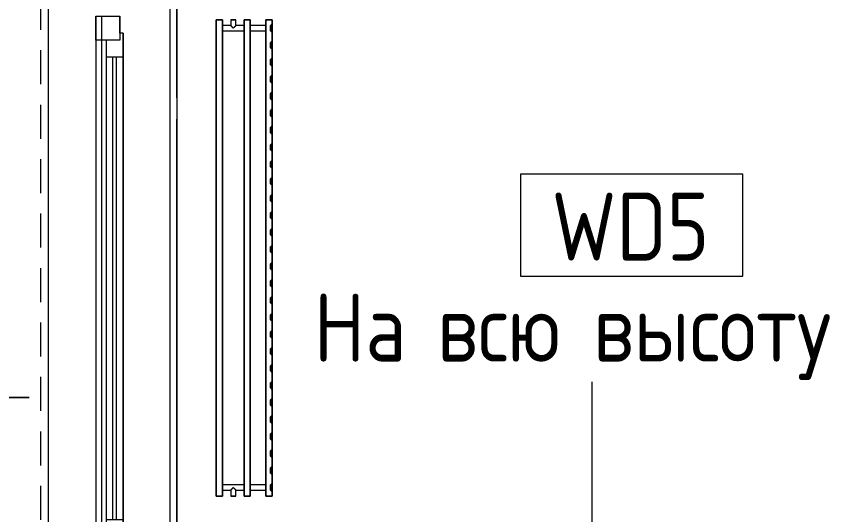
# Model space of a CAD drawing. Header units: millimetres. Extents: x -3129 to 197107, y -8553 to 29000.
# Drawn here: x -362 to 2029, y 11655 to 13120 of the extents above; entities that cross this region are included whole.
import ezdxf

# ---------------------------------------------------------------- set-up
doc = ezdxf.new("R2010")
doc.units = ezdxf.units.MM
doc.linetypes.add('200_ШТРИХ__ш1_п0_6_', pattern=[160, 100, -60])
doc.linetypes.add('Осевая', pattern=[3175, 635, -476.25, 1587.5, -476.25])
for name, color, linetype, lineweight in [('A-ANNO-DIMS', 7, 'Continuous', 9), ('A-ANNO-DIMS-100', 7, 'Continuous', 9), ('A-DETL-MBND-1', 7, '200_ШТРИХ__ш1_п0_6_', 9), ('A-GLAZ', 7, 'Continuous', 9), ('A-WALL', 7, 'Continuous', 9), ('A-WALL-IDEN', 7, 'Continuous', 9), ('I-WALL', 7, 'Continuous', 9), ('Оси', 7, 'Continuous', 9), ('Оси-2', 7, 'Осевая', 9)]:
    doc.layers.add(name, color=color, linetype=linetype, lineweight=lineweight)
doc.layers.add('M-EQPM-1', color=7, linetype='Continuous', lineweight=9, true_color=0xaaaaaa)
doc.styles.add('GOST Common_1', font='GOST_Common.ttf', dxfattribs={"width": 0.9, "height": 200})
doc.styles.add('ISOCPEUR', font='isocpeur.ttf', dxfattribs={"width": 0.9, "height": 250})
doc.dimstyles.new('ISO-2_5_0_9К_БОЛЬШОЙ', dxfattribs={"dimscale": 304.8, "dimtxt": 248.995294, "dimasz": 0.492126, "dimexe": 0.393701, "dimexo": 0.984252, "dimgap": 0, "dimtad": 1, "dimdec": 0, "dimrnd": 10, "dimzin": 0, "dimdsep": 46, "dimtxsty": 'ISOCPEUR', "dimblk1": 'OBLIQUE', "dimblk2": 'OBLIQUE', "dimsah": 1, "dimcen": 0.09, "dimdle": 0.393701, "dimazin": 0, "dimtfac": 1, "dimtdec": 4, "dimtix": 1, "dimtmove": 0, "dimatfit": 3, "dimfxl": 1, "dimtvp": 1, "dimtolj": 1, "dimtzin": 0, "dimarcsym": 2})

# ---------------------------------------------------------------- blocks, each defined once
blk = doc.blocks.new('120_Окно_СКБ_1Ст - 120_Окно_СКБ_1Ст_1600х2500_h_ 2-22959204-План монтажа стен и перегородок 2 этажа  в осях 1-12')
at = {"layer": 'A-GLAZ'}
for p, q in [((-800, -127), (-800, -57)), ((-800, -57), (-730, -57)), ((800, -57), (-800, -57)), ((-730, -57), (-730, -127)), ((730, -127), (730, -57)), ((730, -57), (800, -57)), ((800, -57), (800, -127)), ((730, -87), (-730, -87)), ((-730, -87), (-730, -127)), ((-680, -137), (-680, -87)), ((680, -137), (680, -87)), ((730, -127), (730, -87)), ((-680, -107), (680, -107)), ((680, -117), (-680, -117)), ((-730, -127), (-800, -127)), ((-800, -127), (-750, -127)), ((-730, -127), (-750, -127)), ((-750, -127), (-750, -137)), ((-750, -137), (750, -137)), ((750, -137), (-750, -137)), ((800, -127), (730, -127)), ((750, -127), (730, -127)), ((750, -127), (800, -127)), ((750, -137), (750, -127))]:
    blk.add_line(p, q, dxfattribs=at)
blk = doc.blocks.new('radiator_prado_classic_z_tip_30_po exemplyaru - Classic Z Тип 30-500-30677901-План монтажа стен и перегородок 2 этажа  в осях 1-12')
at = {"layer": 'M-EQPM-1'}
for p, q in [((0, -64), (0, -82)), ((0, -64), (1400, -64)), ((1400, -64), (0, -64)), ((0, -82), (0, -64)), ((1400, -82), (1400, -64)), ((1400, -64), (1400, -82)), ((0, -82), (1400, -82)), ((17.5, -82), (0, -82)), ((17.5, -82), (17.5, -106.5)), ((17.5, -82), (17.5, -106.5)), ((17.5, -82), (19.7, -82)), ((18.5, -82), (17.5, -82)), ((17.5, -82), (32.5, -82)), ((32.5, -82), (17.5, -82)), ((19.7, -82), (18.5, -82)), ((31.5, -82), (18.5, -82)), ((19.7, -82), (28.7, -82)), ((23.1, -82), (19.7, -82)), ((26.9, -82), (23.1, -82)), ((28.7, -82), (26.9, -82)), ((28.7, -82), (32.5, -82)), ((32.5, -82), (28.7, -82)), ((32.5, -146), (32.5, -82)), ((32.5, -146), (32.5, -82)), ((1367.5, -82), (32.5, -82)), ((1367.5, -82), (1367.5, -146)), ((1367.5, -82), (1367.5, -146)), ((1367.5, -82), (1367.8, -82)), ((1382.5, -82), (1367.5, -82)), ((1367.5, -82), (1382.5, -82)), ((1367.8, -82), (1367.5, -82)), ((1367.8, -82), (1375, -82)), ((1368.5, -82), (1367.8, -82)), ((1369.7, -82), (1368.5, -82)), ((1381.5, -82), (1368.5, -82)), ((1371.2, -82), (1369.7, -82)), ((1382.5, -82), (1371.2, -82)), ((1375, -82), (1382.5, -82)), ((1382.5, -106.5), (1382.5, -82)), ((1382.5, -106.5), (1382.5, -82)), ((1400, -82), (1382.5, -82)), ((17.5, -106.5), (0, -106.5)), ((17.5, -106.5), (0, -106.5)), ((0, -121.5), (0, -106.5)), ((0, -106.5), (0, -106.8)), ((0, -106.8), (0, -121.2)), ((0, -106.8), (0, -107.5)), ((0, -108.7), (0, -106.8)), ((0, -106.8), (0, -106.8)), ((0, -107.5), (0, -108.7)), ((0, -108.7), (0, -110.3)), ((0, -110.3), (0, -108.7)), ((0, -110.3), (0, -112.1)), ((0, -112.1), (0, -110.3)), ((0, -112.1), (0, -114)), ((0, -114), (0, -112.1)), ((0, -114), (0, -115.9)), ((0, -115.9), (0, -114)), ((0, -115.9), (0, -117.8)), ((0, -117.8), (0, -115.9)), ((0, -117.8), (0, -119.3)), ((0, -119.3), (0, -117.8)), ((0, -119.3), (0, -120.5)), ((0, -120.5), (0, -119.3)), ((1400, -106.5), (1382.5, -106.5)), ((1400, -106.5), (1382.5, -106.5)), ((1400, -106.8), (1400, -106.5)), ((1400, -106.5), (1400, -121.5)), ((1400, -106.8), (1400, -106.5)), ((1400, -106.5), (1400, -106.8)), ((1400, -121.2), (1400, -106.8)), ((1400, -121.2), (1400, -106.8)), ((1400, -106.8), (1400, -110.3)), ((1400, -110.3), (1400, -112.1)), ((1400, -112.1), (1400, -121.2)), ((0, -120.5), (0, -121.2)), ((0, -121.2), (0, -120.5)), ((0, -121.2), (0, -121.5)), ((0, -121.2), (0, -121.2)), ((0, -121.5), (17.5, -121.5)), ((0, -121.5), (17.5, -121.5)), ((17.5, -121.5), (17.5, -146)), ((17.5, -121.5), (17.5, -146)), ((1382.5, -146), (1382.5, -121.5)), ((1382.5, -121.5), (1400, -121.5)), ((1382.5, -146), (1382.5, -121.5)), ((1382.5, -121.5), (1400, -121.5)), ((1400, -121.5), (1400, -121.2)), ((1400, -121.5), (1400, -121.2)), ((1400, -121.2), (1400, -121.5)), ((0, -146), (0, -164)), ((1400, -146), (0, -146)), ((0, -146), (17.5, -146)), ((0, -164), (0, -146)), ((0, -164), (1400, -164)), ((17.5, -164), (0, -164)), ((18.5, -146), (17.5, -146)), ((17.5, -146), (17.8, -146)), ((32.5, -146), (17.5, -146)), ((17.5, -146), (32.5, -146)), ((17.5, -164), (17.5, -210)), ((17.5, -164), (17.5, -210)), ((17.5, -164), (32.2, -164)), ((25, -164), (17.5, -164)), ((17.5, -164), (17.8, -164)), ((23.1, -164), (17.5, -164)), ((17.8, -146), (18.5, -146)), ((17.8, -164), (18.5, -164)), ((32.2, -146), (18.5, -146)), ((18.5, -146), (19.7, -146)), ((18.5, -146), (31.5, -146)), ((18.5, -164), (19.7, -164)), ((31.5, -164), (18.5, -164)), ((19.7, -146), (21.2, -146)), ((19.7, -164), (21.2, -164)), ((21.2, -146), (23.1, -146)), ((21.2, -164), (23.1, -164)), ((23.1, -146), (25, -146)), ((23.1, -164), (25, -164)), ((26.9, -164), (23.1, -164)), ((25, -146), (26.9, -146)), ((26.9, -164), (25, -164)), ((25, -164), (26.9, -164)), ((26.9, -146), (28.7, -146)), ((28.7, -164), (26.9, -164)), ((26.9, -164), (28.7, -164)), ((32.5, -164), (26.9, -164)), ((30.3, -164), (28.7, -164)), ((28.7, -146), (30.3, -146)), ((28.7, -164), (30.3, -164)), ((30.3, -146), (32.5, -146)), ((31.5, -164), (30.3, -164)), ((30.3, -164), (31.5, -164)), ((32.2, -164), (31.5, -164)), ((31.5, -164), (32.2, -164)), ((32.5, -146), (32.2, -146)), ((32.2, -164), (32.5, -164)), ((32.5, -164), (32.2, -164)), ((32.2, -164), (32.5, -164)), ((32.5, -146), (1367.5, -146)), ((32.5, -210), (32.5, -164)), ((32.5, -210), (32.5, -164)), ((1367.5, -164), (32.5, -164)), ((1382.5, -146), (1367.5, -146)), ((1367.5, -146), (1382.5, -146)), ((1382.5, -146), (1367.5, -146)), ((1367.5, -146), (1382.5, -146)), ((1367.5, -164), (1367.5, -210)), ((1367.5, -164), (1367.5, -210)), ((1367.5, -164), (1367.8, -164)), ((1367.8, -164), (1367.5, -164)), ((1367.5, -164), (1382.5, -164)), ((1382.5, -164), (1367.5, -164)), ((1367.8, -164), (1368.5, -164)), ((1382.5, -164), (1367.8, -164)), ((1368.5, -146), (1381.5, -146)), ((1368.5, -164), (1375, -164)), ((1381.5, -164), (1368.5, -164)), ((1375, -164), (1382.5, -164)), ((1382.5, -146), (1400, -146)), ((1382.5, -210), (1382.5, -164)), ((1382.5, -210), (1382.5, -164)), ((1400, -164), (1382.5, -164)), ((1400, -164), (1400, -146)), ((1400, -146), (1400, -164)), ((1400, -210), (0, -210)), ((0, -210), (0, -228)), ((0, -228), (0, -210)), ((0, -210), (17.5, -210)), ((26.9, -210), (17.5, -210)), ((17.5, -210), (25, -210)), ((19.7, -210), (17.5, -210)), ((17.5, -210), (32.5, -210)), ((18.5, -210), (31.5, -210)), ((30.3, -210), (19.7, -210)), ((25, -210), (32.2, -210)), ((32.5, -210), (26.9, -210)), ((32.5, -210), (30.3, -210)), ((32.2, -210), (32.5, -210)), ((32.5, -210), (1367.5, -210)), ((1378.7, -210), (1367.5, -210)), ((1367.5, -210), (1367.8, -210)), ((1382.5, -210), (1367.5, -210)), ((1367.5, -210), (1382.5, -210)), ((1367.8, -210), (1368.5, -210)), ((1368.5, -210), (1369.7, -210)), ((1368.5, -210), (1381.5, -210)), ((1369.7, -210), (1371.2, -210)), ((1371.2, -210), (1373.1, -210)), ((1373.1, -210), (1375, -210)), ((1375, -210), (1376.9, -210)), ((1376.9, -210), (1380.3, -210)), ((1382.2, -210), (1378.7, -210)), ((1380.3, -210), (1381.5, -210)), ((1381.5, -210), (1382.5, -210)), ((1382.5, -210), (1382.2, -210)), ((1382.5, -210), (1400, -210)), ((1400, -228), (1400, -210)), ((1400, -210), (1400, -228)), ((0, -228), (1400, -228)), ((12.5, -228), (0, -228)), ((17.5, -223), (12.5, -228)), ((17.5, -223), (12.5, -228)), ((37.5, -228), (12.5, -228)), ((37.5, -228), (12.5, -228)), ((12.5, -228), (37.5, -228)), ((17.5, -223), (32.5, -223)), ((32.5, -223), (17.5, -223)), ((37.5, -228), (32.5, -223)), ((32.5, -223), (37.5, -228)), ((62.5, -228), (37.5, -228)), ((67.5, -223), (62.5, -228)), ((67.5, -223), (62.5, -228)), ((87.5, -228), (62.5, -228)), ((87.5, -228), (62.5, -228)), ((62.5, -228), (87.5, -228)), ((67.5, -223), (82.5, -223)), ((82.5, -223), (67.5, -223)), ((87.5, -228), (82.5, -223)), ((82.5, -223), (87.5, -228)), ((112.5, -228), (87.5, -228)), ((117.5, -223), (112.5, -228)), ((117.5, -223), (112.5, -228)), ((137.5, -228), (112.5, -228)), ((137.5, -228), (112.5, -228)), ((112.5, -228), (137.5, -228)), ((117.5, -223), (132.5, -223)), ((132.5, -223), (117.5, -223)), ((137.5, -228), (132.5, -223)), ((132.5, -223), (137.5, -228)), ((162.5, -228), (137.5, -228)), ((167.5, -223), (162.5, -228)), ((167.5, -223), (162.5, -228)), ((187.5, -228), (162.5, -228)), ((187.5, -228), (162.5, -228)), ((162.5, -228), (187.5, -228)), ((167.5, -223), (182.5, -223)), ((182.5, -223), (167.5, -223)), ((187.5, -228), (182.5, -223)), ((182.5, -223), (187.5, -228)), ((212.5, -228), (187.5, -228)), ((217.5, -223), (212.5, -228)), ((217.5, -223), (212.5, -228)), ((237.5, -228), (212.5, -228)), ((237.5, -228), (212.5, -228)), ((212.5, -228), (237.5, -228)), ((217.5, -223), (232.5, -223)), ((232.5, -223), (217.5, -223)), ((237.5, -228), (232.5, -223)), ((232.5, -223), (237.5, -228)), ((262.5, -228), (237.5, -228)), ((267.5, -223), (262.5, -228)), ((267.5, -223), (262.5, -228)), ((287.5, -228), (262.5, -228)), ((287.5, -228), (262.5, -228)), ((262.5, -228), (287.5, -228)), ((267.5, -223), (282.5, -223)), ((282.5, -223), (267.5, -223)), ((287.5, -228), (282.5, -223)), ((282.5, -223), (287.5, -228)), ((312.5, -228), (287.5, -228)), ((317.5, -223), (312.5, -228)), ((317.5, -223), (312.5, -228)), ((337.5, -228), (312.5, -228)), ((337.5, -228), (312.5, -228)), ((312.5, -228), (337.5, -228)), ((317.5, -223), (332.5, -223)), ((332.5, -223), (317.5, -223)), ((337.5, -228), (332.5, -223)), ((332.5, -223), (337.5, -228)), ((362.5, -228), (337.5, -228)), ((367.5, -223), (362.5, -228)), ((367.5, -223), (362.5, -228)), ((387.5, -228), (362.5, -228)), ((387.5, -228), (362.5, -228)), ((362.5, -228), (387.5, -228)), ((367.5, -223), (382.5, -223)), ((382.5, -223), (367.5, -223)), ((387.5, -228), (382.5, -223)), ((382.5, -223), (387.5, -228)), ((412.5, -228), (387.5, -228)), ((417.5, -223), (412.5, -228)), ((417.5, -223), (412.5, -228)), ((437.5, -228), (412.5, -228)), ((437.5, -228), (412.5, -228)), ((412.5, -228), (437.5, -228)), ((417.5, -223), (432.5, -223)), ((432.5, -223), (417.5, -223)), ((437.5, -228), (432.5, -223)), ((432.5, -223), (437.5, -228)), ((462.5, -228), (437.5, -228)), ((467.5, -223), (462.5, -228)), ((467.5, -223), (462.5, -228)), ((487.5, -228), (462.5, -228)), ((487.5, -228), (462.5, -228)), ((462.5, -228), (487.5, -228)), ((467.5, -223), (482.5, -223)), ((482.5, -223), (467.5, -223)), ((487.5, -228), (482.5, -223)), ((482.5, -223), (487.5, -228)), ((512.5, -228), (487.5, -228)), ((517.5, -223), (512.5, -228)), ((517.5, -223), (512.5, -228)), ((537.5, -228), (512.5, -228)), ((537.5, -228), (512.5, -228)), ((512.5, -228), (537.5, -228)), ((517.5, -223), (532.5, -223)), ((532.5, -223), (517.5, -223)), ((537.5, -228), (532.5, -223)), ((532.5, -223), (537.5, -228)), ((562.5, -228), (537.5, -228)), ((567.5, -223), (562.5, -228)), ((567.5, -223), (562.5, -228)), ((587.5, -228), (562.5, -228)), ((587.5, -228), (562.5, -228)), ((562.5, -228), (587.5, -228)), ((567.5, -223), (582.5, -223)), ((582.5, -223), (567.5, -223)), ((587.5, -228), (582.5, -223)), ((582.5, -223), (587.5, -228)), ((612.5, -228), (587.5, -228)), ((617.5, -223), (612.5, -228)), ((617.5, -223), (612.5, -228)), ((637.5, -228), (612.5, -228)), ((637.5, -228), (612.5, -228)), ((612.5, -228), (637.5, -228)), ((617.5, -223), (632.5, -223)), ((632.5, -223), (617.5, -223)), ((637.5, -228), (632.5, -223)), ((632.5, -223), (637.5, -228)), ((662.5, -228), (637.5, -228)), ((667.5, -223), (662.5, -228)), ((667.5, -223), (662.5, -228)), ((687.5, -228), (662.5, -228)), ((687.5, -228), (662.5, -228)), ((662.5, -228), (687.5, -228)), ((667.5, -223), (682.5, -223)), ((682.5, -223), (667.5, -223)), ((687.5, -228), (682.5, -223)), ((682.5, -223), (687.5, -228)), ((712.5, -228), (687.5, -228)), ((717.5, -223), (712.5, -228)), ((717.5, -223), (712.5, -228)), ((737.5, -228), (712.5, -228)), ((737.5, -228), (712.5, -228)), ((712.5, -228), (737.5, -228)), ((717.5, -223), (732.5, -223)), ((732.5, -223), (717.5, -223)), ((737.5, -228), (732.5, -223)), ((732.5, -223), (737.5, -228)), ((762.5, -228), (737.5, -228)), ((767.5, -223), (762.5, -228)), ((767.5, -223), (762.5, -228)), ((787.5, -228), (762.5, -228)), ((787.5, -228), (762.5, -228)), ((762.5, -228), (787.5, -228)), ((767.5, -223), (782.5, -223)), ((782.5, -223), (767.5, -223)), ((787.5, -228), (782.5, -223)), ((782.5, -223), (787.5, -228)), ((812.5, -228), (787.5, -228)), ((817.5, -223), (812.5, -228)), ((817.5, -223), (812.5, -228)), ((837.5, -228), (812.5, -228)), ((837.5, -228), (812.5, -228)), ((812.5, -228), (837.5, -228)), ((817.5, -223), (832.5, -223)), ((832.5, -223), (817.5, -223)), ((837.5, -228), (832.5, -223)), ((832.5, -223), (837.5, -228)), ((862.5, -228), (837.5, -228)), ((867.5, -223), (862.5, -228)), ((867.5, -223), (862.5, -228)), ((887.5, -228), (862.5, -228)), ((887.5, -228), (862.5, -228)), ((862.5, -228), (887.5, -228)), ((867.5, -223), (882.5, -223)), ((882.5, -223), (867.5, -223)), ((887.5, -228), (882.5, -223)), ((882.5, -223), (887.5, -228)), ((912.5, -228), (887.5, -228)), ((917.5, -223), (912.5, -228)), ((917.5, -223), (912.5, -228)), ((937.5, -228), (912.5, -228)), ((937.5, -228), (912.5, -228)), ((912.5, -228), (937.5, -228)), ((917.5, -223), (932.5, -223)), ((932.5, -223), (917.5, -223)), ((937.5, -228), (932.5, -223)), ((932.5, -223), (937.5, -228)), ((962.5, -228), (937.5, -228)), ((967.5, -223), (962.5, -228)), ((967.5, -223), (962.5, -228)), ((987.5, -228), (962.5, -228)), ((987.5, -228), (962.5, -228)), ((962.5, -228), (987.5, -228)), ((967.5, -223), (982.5, -223)), ((982.5, -223), (967.5, -223)), ((987.5, -228), (982.5, -223)), ((982.5, -223), (987.5, -228)), ((1012.5, -228), (987.5, -228)), ((1017.5, -223), (1012.5, -228)), ((1017.5, -223), (1012.5, -228)), ((1037.5, -228), (1012.5, -228)), ((1037.5, -228), (1012.5, -228)), ((1012.5, -228), (1037.5, -228)), ((1017.5, -223), (1032.5, -223)), ((1032.5, -223), (1017.5, -223)), ((1037.5, -228), (1032.5, -223)), ((1032.5, -223), (1037.5, -228)), ((1062.5, -228), (1037.5, -228)), ((1067.5, -223), (1062.5, -228)), ((1067.5, -223), (1062.5, -228)), ((1087.5, -228), (1062.5, -228)), ((1087.5, -228), (1062.5, -228)), ((1062.5, -228), (1087.5, -228)), ((1067.5, -223), (1082.5, -223)), ((1082.5, -223), (1067.5, -223)), ((1087.5, -228), (1082.5, -223)), ((1082.5, -223), (1087.5, -228)), ((1112.5, -228), (1087.5, -228)), ((1117.5, -223), (1112.5, -228)), ((1117.5, -223), (1112.5, -228)), ((1137.5, -228), (1112.5, -228)), ((1137.5, -228), (1112.5, -228)), ((1112.5, -228), (1137.5, -228)), ((1117.5, -223), (1132.5, -223)), ((1132.5, -223), (1117.5, -223)), ((1137.5, -228), (1132.5, -223)), ((1132.5, -223), (1137.5, -228)), ((1162.5, -228), (1137.5, -228)), ((1167.5, -223), (1162.5, -228)), ((1167.5, -223), (1162.5, -228)), ((1187.5, -228), (1162.5, -228)), ((1187.5, -228), (1162.5, -228)), ((1162.5, -228), (1187.5, -228)), ((1167.5, -223), (1182.5, -223)), ((1182.5, -223), (1167.5, -223)), ((1187.5, -228), (1182.5, -223)), ((1182.5, -223), (1187.5, -228)), ((1212.5, -228), (1187.5, -228)), ((1217.5, -223), (1212.5, -228)), ((1217.5, -223), (1212.5, -228)), ((1237.5, -228), (1212.5, -228)), ((1237.5, -228), (1212.5, -228)), ((1212.5, -228), (1237.5, -228)), ((1217.5, -223), (1232.5, -223)), ((1232.5, -223), (1217.5, -223)), ((1237.5, -228), (1232.5, -223)), ((1232.5, -223), (1237.5, -228)), ((1262.5, -228), (1237.5, -228)), ((1267.5, -223), (1262.5, -228)), ((1267.5, -223), (1262.5, -228)), ((1287.5, -228), (1262.5, -228)), ((1287.5, -228), (1262.5, -228)), ((1262.5, -228), (1287.5, -228)), ((1267.5, -223), (1282.5, -223)), ((1282.5, -223), (1267.5, -223)), ((1287.5, -228), (1282.5, -223)), ((1282.5, -223), (1287.5, -228)), ((1312.5, -228), (1287.5, -228)), ((1317.5, -223), (1312.5, -228)), ((1317.5, -223), (1312.5, -228)), ((1337.5, -228), (1312.5, -228)), ((1337.5, -228), (1312.5, -228)), ((1312.5, -228), (1337.5, -228)), ((1317.5, -223), (1332.5, -223)), ((1332.5, -223), (1317.5, -223)), ((1337.5, -228), (1332.5, -223)), ((1332.5, -223), (1337.5, -228)), ((1362.5, -228), (1337.5, -228)), ((1367.5, -223), (1362.5, -228)), ((1367.5, -223), (1362.5, -228)), ((1387.5, -228), (1362.5, -228)), ((1387.5, -228), (1362.5, -228)), ((1362.5, -228), (1387.5, -228)), ((1367.5, -223), (1382.5, -223)), ((1382.5, -223), (1367.5, -223)), ((1387.5, -228), (1382.5, -223)), ((1382.5, -223), (1387.5, -228)), ((1400, -228), (1387.5, -228))]:
    blk.add_line(p, q, dxfattribs=at)
for points, knots in [([(17.8, -106.8), (17.7, -106.7), (17.7, -106.7), (17.5, -106.5), (17.5, -106.5), (17.5, -106.5)], [0.8571429, 0.8571429, 0.8571429, 0.8571429, 0.8928571, 0.9285714, 1, 1, 1, 1]), ([(17.5, -106.5), (17.5, -106.5), (17.5, -106.5), (17.7, -106.7), (17.7, -106.7), (17.8, -106.8)], [0, 0, 0, 0, 0.0714286, 0.1071429, 0.1428571, 0.1428571, 0.1428571, 0.1428571]), ([(17.5, -106.5), (17.5, -106.5), (17.5, -106.5), (17.7, -106.7), (17.7, -106.7), (17.8, -106.8)], [0, 0, 0, 0, 0.0714286, 0.1071429, 0.1428571, 0.1428571, 0.1428571, 0.1428571]), ([(25, -114), (24.5, -113.5), (23.6, -112.6), (22.4, -111.4), (21.6, -110.6), (21.1, -110.1), (20.8, -109.8), (20.5, -109.5), (20.2, -109.2), (19.8, -108.9), (19.6, -108.6), (19.3, -108.3), (19, -108), (18.7, -107.7), (18.5, -107.5), (18.3, -107.3), (18.1, -107.1), (17.9, -106.9), (17.8, -106.8), (17.7, -106.7), (17.5, -106.5), (17.5, -106.5), (17.5, -106.5)], [0, 0, 0, 0, 0.142857, 0.285714, 0.357143, 0.392857, 0.428571, 0.464286, 0.5, 0.535714, 0.571429, 0.607143, 0.642857, 0.678571, 0.714286, 0.75, 0.785714, 0.821429, 0.857143, 0.892857, 0.928571, 1, 1, 1, 1]), ([(17.5, -121.5), (17.5, -121.5), (17.5, -121.5), (17.7, -121.3), (17.8, -121.2), (17.9, -121.1), (18.1, -120.9), (18.3, -120.7), (18.5, -120.5), (18.7, -120.3), (19, -120), (19.3, -119.7), (19.6, -119.4), (19.8, -119.1), (20.3, -118.7), (20.7, -118.3), (21.1, -117.9), (21.6, -117.4), (22.4, -116.6), (23.6, -115.4), (24.5, -114.5), (25, -114)], [0, 0, 0, 0, 0.071429, 0.107143, 0.142857, 0.178571, 0.214286, 0.25, 0.285714, 0.321429, 0.357143, 0.392857, 0.428571, 0.464286, 0.5, 0.571429, 0.607143, 0.642857, 0.714286, 0.857143, 1, 1, 1, 1]), ([(17.8, -106.8), (17.8, -106.8), (17.9, -106.9), (18.1, -107.1), (18.3, -107.3), (18.5, -107.5), (18.7, -107.7), (19, -108), (19.3, -108.3), (19.6, -108.6), (19.8, -108.9), (20.3, -109.3), (20.7, -109.7), (21.1, -110.1), (21.6, -110.6), (21.9, -110.9), (22.1, -111.1)], [0.1428571, 0.1428571, 0.1428571, 0.1428571, 0.1785714, 0.2142857, 0.25, 0.2857143, 0.3214286, 0.3571429, 0.3928571, 0.4285714, 0.4642857, 0.5, 0.5714286, 0.6071429, 0.6428571, 0.7142857, 0.7142857, 0.7142857, 0.7142857]), ([(23.6, -115.4), (23.1, -115.9), (22.4, -116.6), (21.6, -117.4), (21.1, -117.9), (20.8, -118.2), (20.5, -118.5), (20.2, -118.8), (19.8, -119.1), (19.6, -119.4), (19.3, -119.7), (19, -120), (18.7, -120.3), (18.6, -120.4), (18.5, -120.5)], [0.1428571, 0.1428571, 0.1428571, 0.1428571, 0.2857143, 0.3571429, 0.3928571, 0.4285714, 0.4642857, 0.5, 0.5357143, 0.5714286, 0.6071429, 0.6428571, 0.6785714, 0.7142857, 0.7142857, 0.7142857, 0.7142857]), ([(19.6, -108.6), (19.7, -108.7), (19.9, -108.8), (20.3, -109.3), (20.6, -109.6), (20.8, -109.8)], [0.4285714, 0.4285714, 0.4285714, 0.4285714, 0.4642857, 0.5, 0.5714286, 0.5714286, 0.5714286, 0.5714286]), ([(19.6, -119.4), (19.7, -119.3), (19.9, -119.2), (20.3, -118.7), (20.7, -118.3), (21.1, -117.9), (21.6, -117.4), (21.9, -117.1), (22.1, -116.9)], [0.4285714, 0.4285714, 0.4285714, 0.4285714, 0.4642857, 0.5, 0.5714286, 0.6071429, 0.6428571, 0.7142857, 0.7142857, 0.7142857, 0.7142857]), ([(22.1, -111.1), (21.9, -110.9), (21.6, -110.6), (21.1, -110.1), (20.9, -109.9), (20.8, -109.8)], [0.2857143, 0.2857143, 0.2857143, 0.2857143, 0.3571429, 0.3928571, 0.4285714, 0.4285714, 0.4285714, 0.4285714]), ([(20.8, -109.8), (20.9, -109.9), (21.1, -110.1), (21.6, -110.6), (21.9, -110.9), (22.1, -111.1)], [0.5714286, 0.5714286, 0.5714286, 0.5714286, 0.6071429, 0.6428571, 0.7142857, 0.7142857, 0.7142857, 0.7142857]), ([(22.1, -116.9), (21.9, -117.1), (21.6, -117.4), (21.1, -117.9), (20.9, -118.1), (20.8, -118.2)], [0.2857143, 0.2857143, 0.2857143, 0.2857143, 0.3571429, 0.3928571, 0.4285714, 0.4285714, 0.4285714, 0.4285714]), ([(1375, -114), (1375.5, -113.5), (1376.4, -112.6), (1377.6, -111.4), (1378.4, -110.6), (1378.9, -110.1), (1379.2, -109.8), (1379.5, -109.5), (1379.8, -109.2), (1380.1, -108.8), (1380.4, -108.6), (1380.7, -108.3), (1381, -108), (1381.3, -107.7), (1381.5, -107.5), (1381.7, -107.3), (1381.9, -107.1), (1382.1, -106.9), (1382.2, -106.8), (1382.3, -106.7), (1382.5, -106.5), (1382.5, -106.5), (1382.5, -106.5)], [0, 0, 0, 0, 0.142857, 0.285714, 0.357143, 0.392857, 0.428571, 0.464286, 0.5, 0.535714, 0.571429, 0.607143, 0.642857, 0.678571, 0.714286, 0.75, 0.785714, 0.821429, 0.857143, 0.892857, 0.928571, 1, 1, 1, 1]), ([(1382.5, -121.5), (1382.5, -121.5), (1382.5, -121.5), (1382.3, -121.3), (1382.2, -121.2), (1382.1, -121.1), (1381.9, -120.9), (1381.7, -120.7), (1381.5, -120.5), (1381.3, -120.3), (1381, -120), (1380.7, -119.7), (1380.4, -119.4), (1380.1, -119.2), (1379.7, -118.7), (1379.3, -118.3), (1378.9, -117.9), (1378.4, -117.4), (1377.6, -116.6), (1376.4, -115.4), (1375.5, -114.5), (1375, -114)], [0, 0, 0, 0, 0.071429, 0.107143, 0.142857, 0.178571, 0.214286, 0.25, 0.285714, 0.321429, 0.357143, 0.392857, 0.428571, 0.464286, 0.5, 0.571429, 0.607143, 0.642857, 0.714286, 0.857143, 1, 1, 1, 1]), ([(1376.4, -115.4), (1376.9, -115.9), (1377.6, -116.6), (1378.4, -117.4), (1378.9, -117.9), (1379.2, -118.2), (1379.5, -118.5), (1379.8, -118.8), (1380.1, -119.2), (1380.4, -119.4), (1380.7, -119.7), (1381, -120), (1381.3, -120.3), (1381.5, -120.5), (1381.7, -120.7), (1381.9, -120.9), (1382.1, -121.1), (1382.2, -121.2), (1382.2, -121.2)], [0.1428571, 0.1428571, 0.1428571, 0.1428571, 0.2857143, 0.3571429, 0.3928571, 0.4285714, 0.4642857, 0.5, 0.5357143, 0.5714286, 0.6071429, 0.6428571, 0.6785714, 0.7142857, 0.75, 0.7857143, 0.8214286, 0.8571429, 0.8571429, 0.8571429, 0.8571429]), ([(1376.4, -115.4), (1376.9, -115.9), (1377.6, -116.6), (1378.4, -117.4), (1378.9, -117.9), (1379.2, -118.2), (1379.5, -118.5), (1379.8, -118.8), (1380.1, -119.2), (1380.4, -119.4), (1380.7, -119.7), (1381, -120), (1381.3, -120.3), (1381.5, -120.5), (1381.7, -120.7), (1381.9, -120.9), (1382.1, -121.1), (1382.2, -121.2), (1382.2, -121.2)], [0.1428571, 0.1428571, 0.1428571, 0.1428571, 0.2857143, 0.3571429, 0.3928571, 0.4285714, 0.4642857, 0.5, 0.5357143, 0.5714286, 0.6071429, 0.6428571, 0.6785714, 0.7142857, 0.75, 0.7857143, 0.8214286, 0.8571429, 0.8571429, 0.8571429, 0.8571429]), ([(1382.2, -121.2), (1382.2, -121.2), (1382.1, -121.1), (1381.9, -120.9), (1381.7, -120.7), (1381.5, -120.5), (1381.3, -120.3), (1381, -120), (1380.7, -119.7), (1380.4, -119.4), (1380.1, -119.2), (1379.7, -118.7), (1379.3, -118.3), (1378.9, -117.9), (1378.4, -117.4), (1377.6, -116.6), (1376.9, -115.9), (1376.4, -115.4)], [0.1428571, 0.1428571, 0.1428571, 0.1428571, 0.1785714, 0.2142857, 0.25, 0.2857143, 0.3214286, 0.3571429, 0.3928571, 0.4285714, 0.4642857, 0.5, 0.5714286, 0.6071429, 0.6428571, 0.7142857, 0.8571429, 0.8571429, 0.8571429, 0.8571429]), ([(1382.2, -106.8), (1382.2, -106.8), (1382.1, -106.9), (1381.9, -107.1), (1381.7, -107.3), (1381.5, -107.5), (1381.3, -107.7), (1381, -108), (1380.7, -108.3), (1380.4, -108.6), (1380.1, -108.8), (1379.7, -109.3), (1379.3, -109.7), (1378.9, -110.1), (1378.4, -110.6), (1378.1, -110.9), (1377.9, -111.1)], [0.1428571, 0.1428571, 0.1428571, 0.1428571, 0.1785714, 0.2142857, 0.25, 0.2857143, 0.3214286, 0.3571429, 0.3928571, 0.4285714, 0.4642857, 0.5, 0.5714286, 0.6071429, 0.6428571, 0.7142857, 0.7142857, 0.7142857, 0.7142857]), ([(1382.2, -106.8), (1382.2, -106.8), (1382.1, -106.9), (1381.9, -107.1), (1381.7, -107.3), (1381.5, -107.5), (1381.3, -107.7), (1381, -108), (1380.7, -108.3), (1380.4, -108.6), (1380.1, -108.8), (1379.7, -109.3), (1379.3, -109.7), (1378.9, -110.1), (1378.4, -110.6), (1378.1, -110.9), (1377.9, -111.1)], [0.1428571, 0.1428571, 0.1428571, 0.1428571, 0.1785714, 0.2142857, 0.25, 0.2857143, 0.3214286, 0.3571429, 0.3928571, 0.4285714, 0.4642857, 0.5, 0.5714286, 0.6071429, 0.6428571, 0.7142857, 0.7142857, 0.7142857, 0.7142857]), ([(1377.9, -111.1), (1378.1, -110.9), (1378.4, -110.6), (1378.9, -110.1), (1379.2, -109.8), (1379.5, -109.5), (1379.8, -109.2), (1380.1, -108.8), (1380.4, -108.6), (1380.7, -108.3), (1381, -108), (1381.3, -107.7), (1381.5, -107.5), (1381.7, -107.3), (1381.9, -107.1), (1382.1, -106.9), (1382.2, -106.8), (1382.2, -106.8)], [0.2857143, 0.2857143, 0.2857143, 0.2857143, 0.3571429, 0.3928571, 0.4285714, 0.4642857, 0.5, 0.5357143, 0.5714286, 0.6071429, 0.6428571, 0.6785714, 0.7142857, 0.75, 0.7857143, 0.8214286, 0.8571429, 0.8571429, 0.8571429, 0.8571429]), ([(1382.5, -106.5), (1382.5, -106.5), (1382.5, -106.5), (1382.3, -106.7), (1382.3, -106.7), (1382.2, -106.8)], [0, 0, 0, 0, 0.0714286, 0.1071429, 0.1428571, 0.1428571, 0.1428571, 0.1428571]), ([(1382.5, -106.5), (1382.5, -106.5), (1382.5, -106.5), (1382.3, -106.7), (1382.3, -106.7), (1382.2, -106.8)], [0, 0, 0, 0, 0.0714286, 0.1071429, 0.1428571, 0.1428571, 0.1428571, 0.1428571]), ([(1382.2, -106.8), (1382.3, -106.7), (1382.3, -106.7), (1382.5, -106.5), (1382.5, -106.5), (1382.5, -106.5)], [0.8571429, 0.8571429, 0.8571429, 0.8571429, 0.8928571, 0.9285714, 1, 1, 1, 1]), ([(17.5, -121.5), (17.5, -121.5), (17.5, -121.5), (17.7, -121.3), (17.7, -121.3), (17.8, -121.2)], [0, 0, 0, 0, 0.0714286, 0.1071429, 0.1428571, 0.1428571, 0.1428571, 0.1428571]), ([(17.8, -121.2), (17.7, -121.3), (17.7, -121.3), (17.5, -121.5), (17.5, -121.5), (17.5, -121.5)], [0.8571429, 0.8571429, 0.8571429, 0.8571429, 0.8928571, 0.9285714, 1, 1, 1, 1]), ([(17.8, -121.2), (17.7, -121.3), (17.7, -121.3), (17.5, -121.5), (17.5, -121.5), (17.5, -121.5)], [0.8571429, 0.8571429, 0.8571429, 0.8571429, 0.8928571, 0.9285714, 1, 1, 1, 1]), ([(1382.2, -121.2), (1382.3, -121.3), (1382.3, -121.3), (1382.5, -121.5), (1382.5, -121.5), (1382.5, -121.5)], [0.8571429, 0.8571429, 0.8571429, 0.8571429, 0.8928571, 0.9285714, 1, 1, 1, 1]), ([(1382.2, -121.2), (1382.3, -121.3), (1382.3, -121.3), (1382.5, -121.5), (1382.5, -121.5), (1382.5, -121.5)], [0.8571429, 0.8571429, 0.8571429, 0.8571429, 0.8928571, 0.9285714, 1, 1, 1, 1]), ([(1382.5, -121.5), (1382.5, -121.5), (1382.5, -121.5), (1382.3, -121.3), (1382.3, -121.3), (1382.2, -121.2)], [0, 0, 0, 0, 0.0714286, 0.1071429, 0.1428571, 0.1428571, 0.1428571, 0.1428571])]:
    blk.add_open_spline(points, degree=3, knots=knots, dxfattribs=at)
for points in [[(20.8, -109.8), (20.7, -109.7), (20.5, -109.5), (20.2, -109.2), (19.9, -108.8), (19.6, -108.6), (19.3, -108.3), (19, -108), (18.7, -107.7), (18.5, -107.5), (18.3, -107.3), (18.1, -107.1), (17.9, -106.9), (17.8, -106.8), (17.8, -106.8)], [(17.8, -106.8), (17.8, -106.8), (17.9, -106.9), (18.1, -107.1), (18.3, -107.3), (18.4, -107.4), (18.5, -107.5)], [(17.8, -121.2), (17.8, -121.2), (17.9, -121.1), (18.1, -120.9), (18.3, -120.7), (18.5, -120.5), (18.7, -120.3), (19, -120), (19.3, -119.7), (19.5, -119.5), (19.6, -119.4)], [(18.5, -107.5), (18.6, -107.6), (18.7, -107.7), (19, -108), (19.3, -108.3), (19.5, -108.5), (19.6, -108.6)], [(19.6, -119.4), (19.5, -119.5), (19.3, -119.7), (19, -120), (18.7, -120.3), (18.6, -120.4), (18.5, -120.5)], [(20.8, -118.2), (20.7, -118.3), (20.5, -118.5), (20.2, -118.8), (19.9, -119.2), (19.7, -119.3), (19.6, -119.4)], [(23.6, -112.6), (23.1, -112.1), (22.6, -111.6), (22.1, -111.1)], [(22.1, -111.1), (22.6, -111.6), (23.1, -112.1), (23.6, -112.6)], [(22.1, -111.1), (22.6, -111.6), (23.6, -112.6), (24.5, -113.5), (25, -114)], [(22.1, -116.9), (22.6, -116.4), (23.1, -115.9), (23.6, -115.4)], [(23.6, -115.4), (23.1, -115.9), (22.6, -116.4), (22.1, -116.9)], [(25, -114), (24.5, -113.5), (24, -113), (23.6, -112.6)], [(23.6, -112.6), (24, -113), (24.5, -113.5), (25, -114)], [(23.6, -115.4), (24, -115), (24.5, -114.5), (25, -114)], [(25, -114), (24.5, -114.5), (24, -115), (23.6, -115.4)], [(25, -114), (24.5, -114.5), (24, -115), (23.6, -115.4)], [(1377.9, -111.1), (1377.4, -111.6), (1376.4, -112.6), (1375.5, -113.5), (1375, -114)], [(1377.9, -111.1), (1377.4, -111.6), (1376.4, -112.6), (1375.5, -113.5), (1375, -114)], [(1375, -114), (1375.5, -113.5), (1376.4, -112.6), (1377.4, -111.6), (1377.9, -111.1)], [(1375, -114), (1375.5, -114.5), (1376, -115), (1376.4, -115.4)], [(1375, -114), (1375.5, -114.5), (1376, -115), (1376.4, -115.4)], [(1376.4, -115.4), (1376, -115), (1375.5, -114.5), (1375, -114)], [(18.5, -120.5), (18.4, -120.6), (18.3, -120.7), (18.1, -120.9), (17.9, -121.1), (17.8, -121.2), (17.8, -121.2)], [(18.5, -120.5), (18.4, -120.6), (18.3, -120.7), (18.1, -120.9), (17.9, -121.1), (17.8, -121.2), (17.8, -121.2)]]:
    blk.add_open_spline(points, degree=3, dxfattribs=at)
blk = doc.blocks.new('DIMBLOCK18-План монтажа стен и перегородок 2 этажа  в осях 1-12')
at = {"layer": 'A-ANNO-DIMS-100', "lineweight": 20}
for p, q in [((-1252.3, 13400), (-1327.3, 13475)), ((-1252.3, 13400), (-1177.3, 13325)), ((-1252.3, 12000), (-1327.3, 12075)), ((-1252.3, 12000), (-1177.3, 11925))]:
    blk.add_line(p, q, dxfattribs=at)
at = {"layer": 'A-ANNO-DIMS-100'}
for p, q in [((-1446.2, 13400), (-1132.3, 13400)), ((-1252.3, 13400), (-1446.2, 13400)), ((-1252.3, 13400), (-1252.3, 12000)), ((-324.1, 12000), (-1372.3, 12000)), ((-1252.3, 12000), (-324.1, 12000))]:
    blk.add_line(p, q, dxfattribs=at)
at = {"layer": 'A-ANNO-DIMS-100', "color": 0, "insert": (-1578.9, 12393.5), "char_height": 250, "width": 735.494, "attachment_point": 1, "rotation": 90, "line_spacing_factor": 1.149209, "style": 'ISOCPEUR'}
blk.add_mtext('1400', dxfattribs=at)
blk = doc.blocks.new('_Oblique')
at = {"color": 0, "linetype": 'ByBlock', "lineweight": -2}
blk.add_line((-0.5, -0.5), (0.5, 0.5), dxfattribs=at)
blk = doc.blocks.new('DIMBLOCK19-План монтажа стен и перегородок 2 этажа  в осях 1-12')
at = {"layer": 'A-ANNO-DIMS-100', "lineweight": 20}
for p, q in [((-1252.3, 12000), (-1327.3, 12075)), ((-1252.3, 12000), (-1177.3, 11925)), ((-1252.3, 11100), (-1327.3, 11175)), ((-1252.3, 11100), (-1177.3, 11025))]:
    blk.add_line(p, q, dxfattribs=at)
at = {"layer": 'A-ANNO-DIMS-100'}
for p, q in [((-324.1, 12000), (-1372.3, 12000)), ((-1252.3, 12000), (-1252.3, 11100)), ((-1252.3, 12000), (-324.1, 12000)), ((-1446.2, 11100), (-1132.3, 11100)), ((-1252.3, 11100), (-1446.2, 11100))]:
    blk.add_line(p, q, dxfattribs=at)
at = {"layer": 'A-ANNO-DIMS-100', "color": 0, "insert": (-1578.9, 11313), "char_height": 250, "width": 568.858, "attachment_point": 1, "rotation": 90, "line_spacing_factor": 1.149209, "style": 'ISOCPEUR'}
blk.add_mtext('900', dxfattribs=at)
blk = doc.blocks.new('М_стена2 - Типоразмер-30678229-План монтажа стен и перегородок 2 этажа  в осях 1-12')
at = {"layer": 'A-WALL-IDEN'}
for p, q in [((3.258, 1.523), (-3.273, 1.523)), ((-3.273, 1.523), (-3.273, -1.477)), ((3.258, -1.477), (3.258, 1.523)), ((-3.273, -1.477), (3.258, -1.477))]:
    blk.add_line(p, q, dxfattribs=at)

msp = doc.modelspace()

# ---------------------------------------------------------------- linework, layer by layer
at = {"layer": 'A-DETL-MBND-1'}
msp.add_line((-290, 7320), (-290, 15380), dxfattribs=at)
at = {"layer": 'A-WALL'}
for p, q in [((-268, 15358), (-268, -258)), ((90, 11600), (90, 14700))]:
    msp.add_line(p, q, dxfattribs=at)
at = {"layer": 'A-WALL-IDEN'}
msp.add_line((1330.3, 10768.4), (1330.3, 12045.5), dxfattribs=at)
at = {"layer": 'I-WALL'}
for p, q in [((110, 14690), (110, 11600)), ((-110, 11520), (-110, 13120))]:
    msp.add_line(p, q, dxfattribs=at)
at = {"layer": 'Оси'}
msp.add_line((110, 12880), (110, 15380), dxfattribs=at)
at = {"layer": 'Оси-2'}
msp.add_line((110, 593.7), (110, 12880), dxfattribs=at)

# ---------------------------------------------------------------- block references
at = {"layer": 'A-GLAZ', "rotation": 89.99999999999993}
msp.add_blockref('120_Окно_СКБ_1Ст - 120_Окно_СКБ_1Ст_1600х2500_h_ 2-22959204-План монтажа стен и перегородок 2 этажа  в осях 1-12', (-185, 12320), dxfattribs=at)
at = {"layer": 'A-WALL-IDEN', "xscale": 99.99999999999993, "yscale": 99.99999999999993, "zscale": 99.99999999999993}
msp.add_blockref('М_стена2 - Типоразмер-30678229-План монтажа стен и перегородок 2 этажа  в осях 1-12', (1447, 12504), dxfattribs=at)
at = {"layer": 'M-EQPM-1', "rotation": 89.99999999999893}
msp.add_blockref('radiator_prado_classic_z_tip_30_po exemplyaru - Classic Z Тип 30-500-30677901-План монтажа стен и перегородок 2 этажа  в осях 1-12', (161.7, 11710), dxfattribs=at)

# ---------------------------------------------------------------- texts
at = {"layer": 'A-WALL-IDEN', "char_height": 200, "attachment_point": 1, "style": 'GOST Common_1'}
for s, insert, width in [('WD5', (1210.5, 12602), 584.43), ('На', (511.8, 12305.1), 360.759), ('\\fGOST Common|b0|i0|c204|p34|;\\W.9; ', (809.5, 12305.1), 79.367), ('\\fGOST Common|b0|i0|c204|p34|;\\W.9; ', (1267.8, 12305.1), 79.367), ('всю', (874.9, 12305.1), 476.202), ('высоту', (1333.3, 12305.1), 981.265)]:
    msp.add_mtext(s, dxfattribs=dict(at, insert=insert, width=width))

# ---------------------------------------------------------------- dimensions: what is measured, and where the dimension line sits
at = {"layer": 'A-ANNO-DIMS'}
for base, p1, p2, override, picture, middle in [((-1252.3, 12000), (-1146.2, 13400), (-24.1, 12000), {"dimpost": '<>', "dimfxl": 1794.164385}, 'DIMBLOCK18-План монтажа стен и перегородок 2 этажа  в осях 1-12', (-1377.3, 12700)), ((-1252.3, 11100), (-24.1, 12000), (-1146.2, 11100), {"dimpost": '<>', "dimfxl": 1438.410878}, 'DIMBLOCK19-План монтажа стен и перегородок 2 этажа  в осях 1-12', (-1377.3, 11550))]:
    dim = msp.add_linear_dim(base=base, p1=p1, p2=p2, angle=90, dimstyle='ISO-2_5_0_9К_БОЛЬШОЙ', override=override, dxfattribs=at)
    dim.commit()
    dim.dimension.update_dxf_attribs({"geometry": picture, "text_midpoint": middle})

doc.saveas('drawing.dxf')
